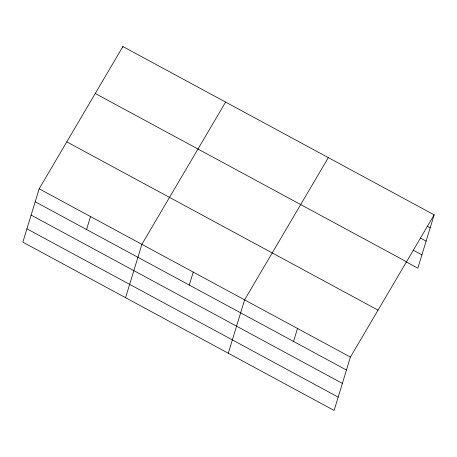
<?xml version="1.0" encoding="UTF-8"?>
<svg xmlns="http://www.w3.org/2000/svg" width="457" height="457" viewBox="0 0 457 457"><rect width="100%" height="100%" fill="white"/><g stroke="black" fill="none" stroke-linecap="round" stroke-linejoin="round"><path stroke-width="0.69" d="M39.165 188.798L22.85 242.159L334.107 410.449L350.422 357.088L434.15 214.841L122.893 46.551L39.165 188.798L350.422 357.088M122.476 47.911L122.893 46.551M86.562 229.523L90.52 216.567M125.566 297.696L141.876 244.335L225.609 102.088M189.272 285.059L193.237 272.104M228.277 353.232L244.592 299.872L328.326 157.625M293.543 341.436L297.507 328.48M434.15 214.841L417.835 268.202L406.01 261.81M427.078 226.112L430.191 227.797M420.509 238.103L426.113 241.13M413.197 250.156L421.914 254.869M95.262 93.491L406.519 261.787M66.796 141.859L378.053 310.149M35.2 201.754L346.457 370.044M31.127 215.087L342.384 383.377M26.929 228.826L338.18 397.116"/></g></svg>
